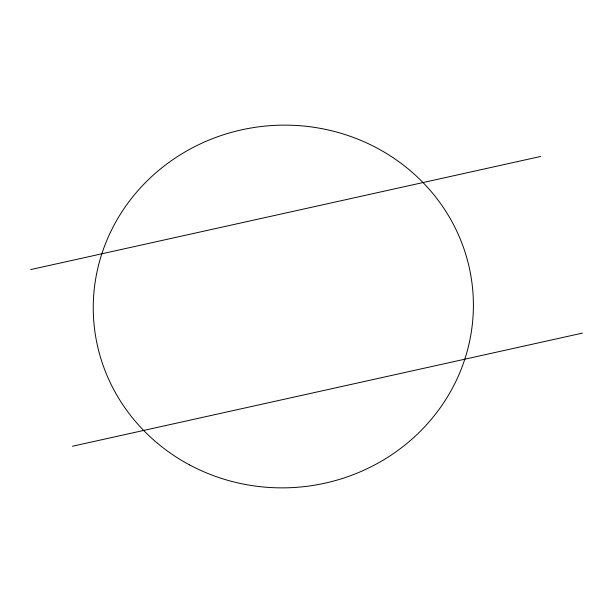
<?xml version="1.0" encoding="UTF-8"?>
<svg xmlns="http://www.w3.org/2000/svg" width="613" height="613" viewBox="0 0 613 613"><rect width="100%" height="100%" fill="white"/><g stroke="black" fill="none" stroke-linecap="round" stroke-linejoin="round"><path stroke-width="0.92" d="M30.65 269.59L540.559 156.476M72.441 446.241L582.35 333.127M189.524 464.876A190.122 181.318 -4.3 0 0 473.389 303.856A190.122 181.318 -4.3 0 0 187.057 150.767A190.122 181.318 -4.3 0 0 189.524 464.876"/></g></svg>
